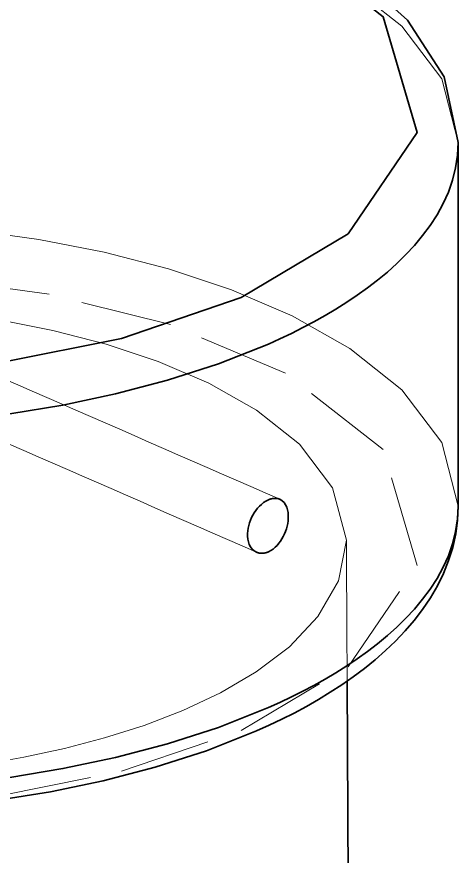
# Model space of a CAD drawing. Header units: millimetres. Extents: x 10 to 410, y 10 to 287.
# Drawn here: x 309.164 to 311.586, y 211.481 to 216.087 of the extents above; entities that cross this region are included whole.
import ezdxf

# ---------------------------------------------------------------- set-up
doc = ezdxf.new("R2010")
doc.units = ezdxf.units.MM
doc.linetypes.add('DASHED', pattern=[0.75, 0.5, -0.25])
doc.layers.add('HIDDEN', color=8, linetype='DASHED', lineweight=18)
doc.layers.add('VISIBLE', color=7, linetype='CONTINUOUS', lineweight=35)

msp = doc.modelspace()

# ---------------------------------------------------------------- linework, layer by layer
at = {"layer": 'HIDDEN'}
for points in [[(311.5858, 215.3964), (311.4959, 215.7456), (311.2763, 216.0342), (310.9922, 216.261), (310.6758, 216.4407), (310.3414, 216.5844), (309.996, 216.6993), (309.6434, 216.79), (309.2861, 216.8597), (308.9256, 216.9104), (308.563, 216.9436), (308.1993, 216.96), (307.8353, 216.96), (307.4715, 216.9436), (307.109, 216.9104), (306.7485, 216.8597), (306.3911, 216.79), (306.0386, 216.6993), (305.6932, 216.5844), (305.3588, 216.4407), (305.0424, 216.261), (304.7583, 216.0342), (304.5387, 215.7456), (304.4488, 215.3964)], [(311.5858, 213.4011), (311.4959, 213.7503), (311.2763, 214.0389), (310.9922, 214.2658), (310.6758, 214.4455), (310.3414, 214.5891), (309.996, 214.704), (309.6434, 214.7947), (309.2861, 214.8644), (308.9256, 214.9151), (308.563, 214.9483), (308.1993, 214.9647), (307.8353, 214.9647), (307.4715, 214.9483), (307.109, 214.9151), (306.7485, 214.8644), (306.3911, 214.7947), (306.0386, 214.704), (305.6932, 214.5891), (305.3588, 214.4455), (305.0424, 214.2658), (304.7583, 214.0389), (304.5387, 213.7503), (304.4488, 213.4011)], [(310.3947, 212.1713), (310.9822, 212.5204), (311.3603, 213.0767), (311.1744, 213.7118), (310.6377, 214.1317), (310.0068, 214.3974), (309.3424, 214.5643), (308.6634, 214.6564), (307.9787, 214.6838), (307.2943, 214.6493), (306.6163, 214.5495), (305.9543, 214.373), (305.3296, 214.0936), (304.8133, 213.6507), (304.694, 213.0028), (305.1129, 212.4725), (305.7113, 212.1408), (306.3604, 211.9302), (307.0393, 211.8022), (307.7303, 211.7437), (308.4122, 211.7485), (309.0791, 211.8139), (309.7385, 211.9466), (310.3947, 212.1713)], [(310.9725, 213.2141), (310.8968, 213.5027), (310.7145, 213.741), (310.4791, 213.9283), (310.2172, 214.0768), (309.9404, 214.1955), (309.6546, 214.2905), (309.3628, 214.3654), (309.0672, 214.4231), (308.7689, 214.465), (308.4689, 214.4924), (308.1679, 214.5059), (307.8667, 214.5059), (307.5657, 214.4924), (307.2657, 214.465), (306.9674, 214.4231), (306.6717, 214.3654), (306.38, 214.2905), (306.0941, 214.1955), (305.8174, 214.0768), (305.5554, 213.9283), (305.3201, 213.741), (305.1378, 213.5027), (305.0621, 213.2141)], [(308.7705, 214.2424), (308.8504, 214.2075), (308.9302, 214.1726), (309.0101, 214.1376), (309.0899, 214.1027), (309.1698, 214.0678), (309.2497, 214.0329), (309.3295, 213.9979), (309.4094, 213.963), (309.4892, 213.9281), (309.5691, 213.8932), (309.6489, 213.8582), (309.7288, 213.8233), (309.8086, 213.7884), (309.8885, 213.7534), (309.9684, 213.7185), (310.0482, 213.6836), (310.1281, 213.6487), (310.2079, 213.6137), (310.2878, 213.5788), (310.3676, 213.5439), (310.4475, 213.509), (310.5273, 213.474), (310.6072, 213.4391)], [(308.6434, 213.9518), (308.7233, 213.9169), (308.8031, 213.882), (308.883, 213.847), (308.9628, 213.8121), (309.0427, 213.7772), (309.1225, 213.7422), (309.2024, 213.7073), (309.2823, 213.6724), (309.3621, 213.6375), (309.442, 213.6025), (309.5218, 213.5676), (309.6017, 213.5327), (309.6815, 213.4978), (309.7614, 213.4628), (309.8412, 213.4279), (309.9211, 213.393), (310.0009, 213.358), (310.0808, 213.3231), (310.1607, 213.2882), (310.2405, 213.2533), (310.3204, 213.2183), (310.4002, 213.1834), (310.4801, 213.1485)], [(306.2733, 212.1644), (306.492, 212.1006), (306.7135, 212.0476), (306.9371, 212.0043), (307.1623, 211.97), (307.3886, 211.9443), (307.6157, 211.9266), (307.8433, 211.9168), (308.071, 211.9148), (308.2987, 211.9205), (308.5261, 211.9339), (308.7529, 211.9554), (308.9787, 211.9851), (309.2032, 212.0236), (309.4259, 212.0713), (309.6462, 212.1293), (309.8632, 212.1986), (310.0756, 212.2808), (310.2815, 212.3779), (310.478, 212.4931), (310.6595, 212.6304), (310.8163, 212.7951), (310.9299, 212.9917), (310.9725, 213.2141)], [(310.9725, 213.2141), (310.9727, 213.1805), (310.9729, 213.1469), (310.973, 213.1132), (310.9732, 213.0796), (310.9734, 213.046), (310.9736, 213.0124), (310.9737, 212.9788), (310.9739, 212.9452), (310.9741, 212.9116), (310.9743, 212.878), (310.9744, 212.8444), (310.9746, 212.8108), (310.9748, 212.7772), (310.975, 212.7436), (310.9751, 212.71), (310.9753, 212.6764), (310.9755, 212.6428), (310.9756, 212.6092), (310.9758, 212.5756), (310.976, 212.542), (310.9762, 212.5084), (310.9763, 212.4748), (310.9765, 212.4412)]]:
    msp.add_lwpolyline(points, dxfattribs=at)
at = {"layer": 'VISIBLE'}
for points in [[(311.5858, 215.3964), (311.5086, 215.757), (311.3071, 216.0673), (311.0324, 216.3162), (310.7183, 216.5138), (310.3821, 216.6712), (310.0325, 216.7964), (309.6745, 216.8949), (309.3109, 216.9703), (308.9436, 217.0251), (308.5739, 217.0609), (308.203, 217.0785), (307.8316, 217.0785), (307.4606, 217.0609), (307.091, 217.0251), (306.7237, 216.9704), (306.3601, 216.8949), (306.002, 216.7964), (305.6525, 216.6712), (305.3162, 216.5138), (305.0021, 216.3162), (304.7274, 216.0673), (304.526, 215.757), (304.4488, 215.3964)], [(310.3947, 214.5466), (310.9822, 214.8957), (311.3603, 215.452), (311.1744, 216.0871), (310.6377, 216.5071), (310.0068, 216.7727), (309.3424, 216.9397), (308.6634, 217.0317), (307.9787, 217.0591), (307.2943, 217.0247), (306.6163, 216.9249), (305.9543, 216.7483), (305.3296, 216.4689), (304.8133, 216.026), (304.694, 215.3781), (305.1129, 214.8478), (305.7113, 214.5161), (306.3604, 214.3055), (307.0393, 214.1775), (307.7303, 214.119), (308.4122, 214.1239), (309.0791, 214.1893), (309.7385, 214.322), (310.3947, 214.5466)], [(304.4488, 215.3964), (304.509, 215.1102), (304.664, 214.861), (304.874, 214.6553), (305.1146, 214.4858), (305.3731, 214.3451), (305.6431, 214.2276), (305.9207, 214.1295), (306.2037, 214.0481), (306.4905, 213.9814), (306.78, 213.928), (307.0716, 213.8868), (307.3646, 213.8573), (307.6585, 213.8388), (307.9529, 213.8311), (308.2473, 213.8341), (308.5415, 213.8478), (308.8349, 213.8725), (309.1271, 213.9085), (309.4177, 213.9564), (309.7058, 214.0172), (309.9906, 214.092), (310.2708, 214.1825), (310.5444, 214.2911)], [(310.5444, 214.2911), (310.6079, 214.3197), (310.6708, 214.3496), (310.733, 214.3808), (310.7946, 214.4134), (310.8553, 214.4474), (310.9152, 214.4828), (310.9741, 214.5199), (311.0319, 214.5587), (311.0885, 214.5993), (311.1437, 214.6417), (311.1973, 214.6861), (311.2491, 214.7326), (311.2988, 214.7814), (311.3462, 214.8324), (311.3907, 214.8859), (311.4321, 214.9419), (311.4697, 215.0004), (311.5032, 215.0615), (311.5317, 215.125), (311.5548, 215.1906), (311.5718, 215.2581), (311.5822, 215.3269), (311.5858, 215.3964)], [(311.5858, 213.4011), (311.5858, 213.4879), (311.5858, 213.5746), (311.5858, 213.6614), (311.5858, 213.7481), (311.5858, 213.8349), (311.5858, 213.9216), (311.5858, 214.0084), (311.5858, 214.0951), (311.5858, 214.1819), (311.5858, 214.2686), (311.5858, 214.3554), (311.5858, 214.4422), (311.5858, 214.5289), (311.5858, 214.6157), (311.5858, 214.7024), (311.5858, 214.7892), (311.5858, 214.8759), (311.5858, 214.9627), (311.5858, 215.0494), (311.5858, 215.1362), (311.5858, 215.2229), (311.5858, 215.3097), (311.5858, 215.3964)], [(310.6072, 213.4391), (310.6046, 213.4402), (310.6019, 213.4411), (310.5992, 213.4419), (310.5965, 213.4426), (310.5938, 213.4432), (310.591, 213.4437), (310.5882, 213.444), (310.5854, 213.4442), (310.5826, 213.4443), (310.5798, 213.4443), (310.577, 213.4442), (310.5742, 213.444), (310.5714, 213.4437), (310.5686, 213.4433), (310.5658, 213.4428), (310.5631, 213.4422), (310.5603, 213.4416), (310.5576, 213.4408), (310.5549, 213.44), (310.5523, 213.4391), (310.5496, 213.4381), (310.547, 213.4371), (310.5444, 213.436)], [(310.5444, 213.1509), (310.5577, 213.1578), (310.5702, 213.1662), (310.5817, 213.1758), (310.5923, 213.1864), (310.6021, 213.1977), (310.611, 213.2098), (310.6191, 213.2224), (310.6264, 213.2355), (310.6329, 213.2491), (310.6385, 213.2629), (310.6434, 213.2771), (310.6474, 213.2916), (310.6505, 213.3063), (310.6526, 213.3211), (310.6538, 213.3361), (310.6538, 213.351), (310.6525, 213.366), (310.6499, 213.3807), (310.6455, 213.3951), (310.6393, 213.4087), (310.6308, 213.4211), (310.6201, 213.4315), (310.6072, 213.4391)], [(304.4488, 213.4011), (304.509, 213.1149), (304.664, 212.8657), (304.874, 212.66), (305.1146, 212.4905), (305.3731, 212.3498), (305.6431, 212.2323), (305.9207, 212.1343), (306.2037, 212.0528), (306.4905, 211.9861), (306.78, 211.9327), (307.0716, 211.8915), (307.3646, 211.862), (307.6585, 211.8435), (307.9529, 211.8358), (308.2473, 211.8388), (308.5415, 211.8525), (308.8349, 211.8772), (309.1271, 211.9132), (309.4177, 211.9611), (309.7058, 212.0219), (309.9906, 212.0967), (310.2708, 212.1872), (310.5444, 212.2958)], [(304.4488, 213.4011), (304.4983, 213.1114), (304.6333, 212.8499), (304.8269, 212.6275), (305.0565, 212.4423), (305.3081, 212.2881), (305.5738, 212.1594), (305.8488, 212.052), (306.1302, 211.9628), (306.4162, 211.8895), (306.7055, 211.8304), (306.9972, 211.7845), (307.2905, 211.7508), (307.585, 211.7288), (307.8801, 211.7181), (308.1753, 211.7185), (308.4704, 211.73), (308.7648, 211.7528), (309.058, 211.7873), (309.3495, 211.8342), (309.6386, 211.8942), (309.9244, 211.9685), (310.2054, 212.059), (310.4799, 212.1677)], [(310.5444, 213.436), (310.531, 213.429), (310.5183, 213.4207), (310.5065, 213.4112), (310.4955, 213.4008), (310.4853, 213.3896), (310.4759, 213.3777), (310.4673, 213.3652), (310.4595, 213.3522), (310.4525, 213.3387), (310.4464, 213.3249), (310.4411, 213.3107), (310.4368, 213.2961), (310.4335, 213.2813), (310.4312, 213.2664), (310.4301, 213.2512), (310.4302, 213.2361), (310.4318, 213.221), (310.4349, 213.2062), (310.4398, 213.1919), (310.4468, 213.1784), (310.4558, 213.1662), (310.467, 213.1561), (310.4801, 213.1485)], [(310.4799, 212.1677), (310.5492, 212.1991), (310.6179, 212.232), (310.6858, 212.2664), (310.7528, 212.3025), (310.8189, 212.3403), (310.8839, 212.3799), (310.9477, 212.4215), (311.0101, 212.465), (311.071, 212.5106), (311.1302, 212.5585), (311.1875, 212.6087), (311.2424, 212.6613), (311.2949, 212.7165), (311.3444, 212.7743), (311.3906, 212.8348), (311.4331, 212.898), (311.4714, 212.9638), (311.5049, 213.0321), (311.5332, 213.1027), (311.5558, 213.1754), (311.5723, 213.2497), (311.5824, 213.3251), (311.5858, 213.4011)], [(310.5444, 212.2958), (310.6079, 212.3244), (310.6708, 212.3543), (310.733, 212.3855), (310.7946, 212.4181), (310.8553, 212.4521), (310.9152, 212.4876), (310.9741, 212.5247), (311.0319, 212.5634), (311.0885, 212.604), (311.1437, 212.6464), (311.1973, 212.6908), (311.2491, 212.7373), (311.2988, 212.7861), (311.3462, 212.8371), (311.3907, 212.8906), (311.4321, 212.9466), (311.4697, 213.0051), (311.5032, 213.0662), (311.5317, 213.1297), (311.5548, 213.1953), (311.5718, 213.2628), (311.5822, 213.3316), (311.5858, 213.4011)], [(310.4801, 213.1485), (310.4827, 213.1474), (310.4855, 213.1464), (310.4882, 213.1455), (310.491, 213.1448), (310.4938, 213.1442), (310.4966, 213.1436), (310.4995, 213.1433), (310.5024, 213.143), (310.5052, 213.1428), (310.5081, 213.1428), (310.511, 213.1428), (310.5139, 213.143), (310.5168, 213.1432), (310.5196, 213.1436), (310.5225, 213.1441), (310.5253, 213.1446), (310.5281, 213.1453), (310.5309, 213.146), (310.5336, 213.1469), (310.5364, 213.1478), (310.5391, 213.1487), (310.5418, 213.1498), (310.5444, 213.1509)], [(310.9765, 212.4412), (310.9772, 212.3199), (310.9778, 212.1986), (310.9784, 212.0773), (310.979, 211.9559), (310.9797, 211.8346), (310.9803, 211.7133), (310.9809, 211.592), (310.9816, 211.4707), (310.9822, 211.3494), (310.9828, 211.2281), (310.9835, 211.1068), (310.9841, 210.9855), (310.9847, 210.8642), (310.9853, 210.7429), (310.986, 210.6215), (310.9866, 210.5002), (310.9872, 210.3789), (310.9879, 210.2576), (310.9885, 210.1363), (310.9891, 210.015), (310.9898, 209.8937), (310.9904, 209.7724), (310.991, 209.6511)]]:
    msp.add_lwpolyline(points, dxfattribs=at)

doc.saveas('drawing.dxf')
